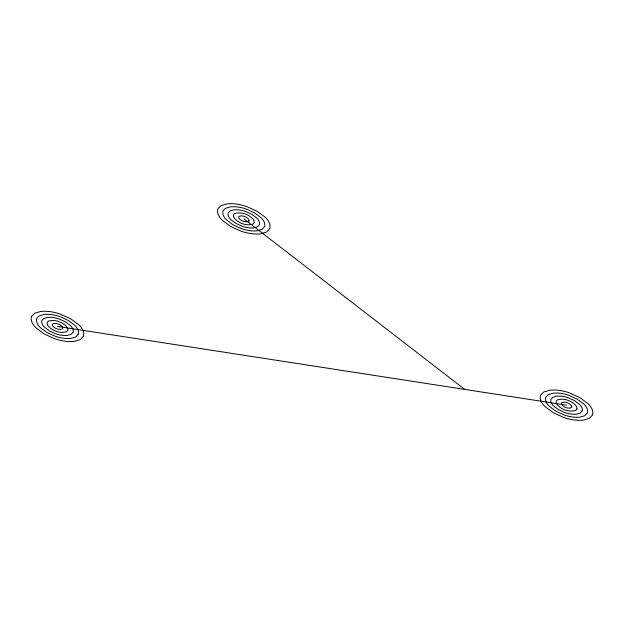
<?xml version="1.0" encoding="UTF-8"?>
<svg xmlns="http://www.w3.org/2000/svg" width="624" height="624" viewBox="0 0 624 624"><rect width="100%" height="100%" fill="white"/><g stroke="black" fill="none" stroke-linecap="round" stroke-linejoin="round"><path stroke-width="0.94" d="M57.502 326.414L566.545 405.163M243.828 218.837L464.74 389.415M62.689 328.341L62.065 329.051C58.64 330.112 54.467 328.52 52.416 325.627L52.307 324.41L52.939 323.778C56.363 322.709 60.536 324.308 62.595 327.202L62.689 328.341M67.883 330.275L66.628 331.679C59.779 333.817 51.433 330.626 47.323 324.839L47.112 322.405L48.376 321.142C55.224 319.012 63.578 322.202 67.681 327.99L67.883 330.275M73.07 332.21L71.198 334.316L67.548 335.4A14.126 8.159 0 0 1 61.597 335.228A22.129 12.776 0 0 1 55.747 333.778L49.6 330.977L44.749 327.428A22.129 12.776 0 0 1 42.229 324.051A14.999 8.658 0 0 1 41.917 320.401L43.813 318.505L47.463 317.429A14.126 8.159 0 0 1 53.414 317.593A22.129 12.776 0 0 1 59.264 319.051L65.411 321.851L70.255 325.393A22.129 12.776 0 0 1 72.774 328.778A14.126 8.159 0 0 1 73.07 332.21M78.257 334.144L75.761 336.952L70.894 338.395A18.837 10.873 0 0 1 62.962 338.169A29.5 17.035 0 0 1 55.162 336.227L46.964 332.498L40.498 327.764A29.5 17.035 0 0 1 37.144 323.263A19.999 11.552 0 0 1 36.722 318.396L39.25 315.869L44.117 314.434A18.837 10.873 0 0 1 52.049 314.66A29.5 17.035 0 0 1 59.849 316.594L68.047 320.33L74.506 325.057A29.5 17.035 0 0 1 77.867 329.566A18.837 10.873 0 0 1 78.257 334.144M83.444 336.079L80.324 339.589L74.24 341.39A23.548 13.595 0 0 1 64.327 341.11A36.878 21.294 0 0 1 54.569 338.684L44.327 334.019L36.247 328.107A36.878 21.294 0 0 1 32.05 322.475A24.999 14.438 0 0 1 31.528 316.391L34.687 313.24L40.763 311.431A23.548 13.595 0 0 1 50.684 311.719A36.878 21.294 0 0 1 60.434 314.137L70.676 318.802L78.764 324.722A36.878 21.294 0 0 1 82.953 330.346A23.548 13.595 0 0 1 83.444 336.079M249.015 220.771L248.391 221.473C244.967 222.542 240.794 220.943 238.735 218.049L238.633 216.84L239.265 216.208C242.689 215.14 246.862 216.731 248.914 219.625L249.015 220.771M254.202 222.706L252.954 224.11C246.106 226.239 237.752 223.057 233.649 217.261L233.438 214.835L234.702 213.572C241.55 211.442 249.896 214.625 254.007 220.412L254.202 222.706M259.389 224.64L257.517 226.746L253.867 227.822A14.126 8.159 0 0 1 247.915 227.659A22.129 12.776 0 0 1 242.065 226.2L235.919 223.4L231.075 219.859A22.129 12.776 0 0 1 228.556 216.473A14.999 8.658 0 0 1 228.244 212.831L230.131 210.935L233.782 209.851A14.126 8.159 0 0 1 239.733 210.023A22.129 12.776 0 0 1 245.583 211.474L251.729 214.274L256.581 217.823A22.129 12.776 0 0 1 259.1 221.2A14.126 8.159 0 0 1 259.389 224.64M264.576 226.567L262.08 229.382L257.213 230.825A18.837 10.873 0 0 1 249.28 230.599A29.5 17.035 0 0 1 241.48 228.657L233.282 224.929L226.824 220.194A29.5 17.035 0 0 1 223.462 215.693A19.999 11.552 0 0 1 223.049 210.826L225.568 208.299L230.435 206.856A18.837 10.873 0 0 1 238.368 207.082A29.5 17.035 0 0 1 246.168 209.024L254.366 212.753L260.832 217.487A29.5 17.035 0 0 1 264.186 221.988A18.837 10.873 0 0 1 264.576 226.567M269.771 228.501L266.643 232.011L260.559 233.821A23.548 13.595 0 0 1 250.645 233.532A36.878 21.294 0 0 1 240.895 231.114L230.654 226.45L222.565 220.529A36.878 21.294 0 0 1 218.377 214.906A24.999 14.438 0 0 1 217.854 208.822L221.005 205.663L227.089 203.861A23.548 13.595 0 0 1 237.003 204.142A36.878 21.294 0 0 1 246.761 206.567L257.002 211.232L265.083 217.144A36.878 21.294 0 0 1 269.279 222.776A23.548 13.595 0 0 1 269.771 228.501M571.732 407.09L571.108 407.792C567.684 408.86 563.511 407.269 561.452 404.375L561.35 403.159L561.982 402.527C565.406 401.458 569.579 403.057 571.639 405.951L571.732 407.09M576.919 409.024L575.671 410.428C568.823 412.558 560.477 409.375 556.366 403.588L556.156 401.154L557.419 399.89C564.268 397.761 572.621 400.943 576.724 406.739L576.919 409.024M582.114 410.959L580.234 413.065L576.592 414.149A14.126 8.159 0 0 1 570.64 413.977A22.129 12.776 0 0 1 564.79 412.526L558.644 409.726L553.792 406.177A22.129 12.776 0 0 1 551.273 402.8A14.999 8.658 0 0 1 550.961 399.149L552.856 397.254L556.507 396.178A14.126 8.159 0 0 1 562.458 396.341A22.129 12.776 0 0 1 568.308 397.8L574.454 400.6L579.298 404.141A22.129 12.776 0 0 1 581.818 407.527A14.126 8.159 0 0 1 582.114 410.959M587.301 412.893L584.805 415.701L579.938 417.144A18.837 10.873 0 0 1 572.005 416.918A29.5 17.035 0 0 1 564.197 414.976L556.007 411.247L549.541 406.513A29.5 17.035 0 0 1 546.187 402.012A19.999 11.552 0 0 1 545.766 397.145L548.293 394.618L553.16 393.175A18.837 10.873 0 0 1 561.093 393.401A29.5 17.035 0 0 1 568.893 395.343L577.083 399.071L583.549 403.806A29.5 17.035 0 0 1 586.911 408.307A18.837 10.873 0 0 1 587.301 412.893M592.488 414.82L589.368 418.337L583.284 420.139A23.548 13.595 0 0 1 573.362 419.858A36.878 21.294 0 0 1 563.612 417.433L553.371 412.768L545.29 406.856A36.878 21.294 0 0 1 541.094 401.224A24.999 14.438 0 0 1 540.571 395.14L543.73 391.989L549.806 390.179A23.548 13.595 0 0 1 559.728 390.468A36.878 21.294 0 0 1 569.478 392.886L579.719 397.55L587.8 403.471A36.878 21.294 0 0 1 591.997 409.094A23.548 13.595 0 0 1 592.488 414.82"/></g></svg>
